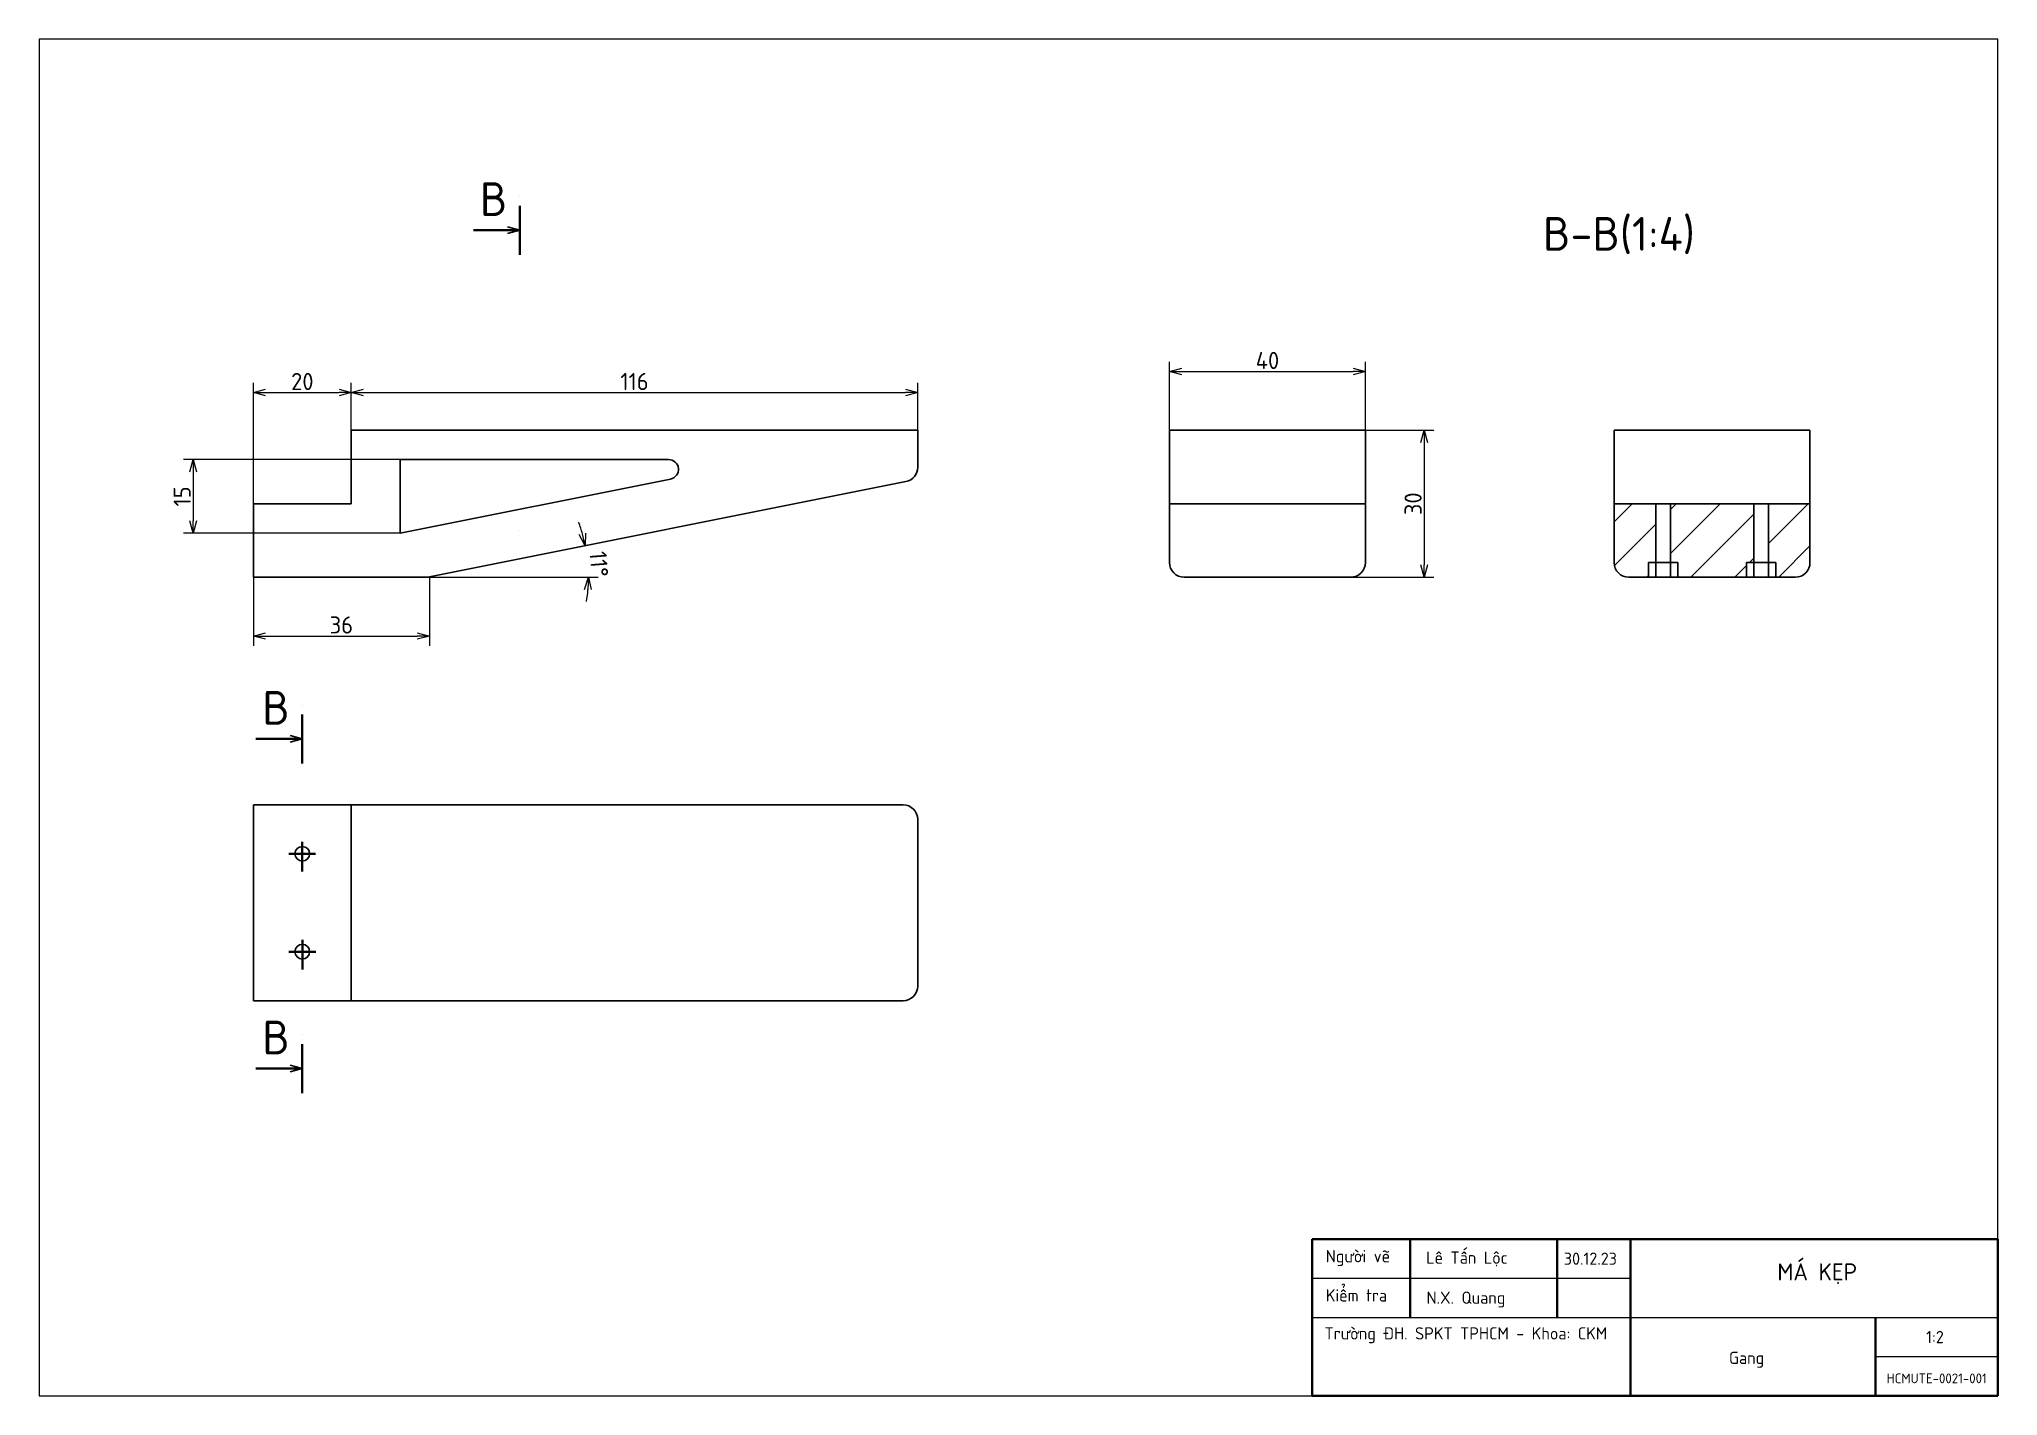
# Paper-space layout 'Sheet' of a CAD drawing. Header units: millimetres. Extents: x 10 to 410, y 10 to 287.
# The model-space entities are those that its viewports show. They can reach past a viewport. Long polylines and large blocks are cut down to what shows.
import ezdxf

# ---------------------------------------------------------------- set-up
doc = ezdxf.new("R2010")
doc.units = ezdxf.units.MM
doc.linetypes.add('Dash Dot', pattern=[7.03, 4.56, -1.14, 0.19, -1.14])
for name, color, linetype, lineweight in [('DuongTam', 7, 'Dash Dot', 13), ('NetDam', 7, 'Continuous', 35), ('Netmanh', 5, 'Continuous', 13)]:
    doc.layers.add(name, color=color, linetype=linetype, lineweight=lineweight)
doc.styles.add('Note Text (ISO)', font='tcvn+7284-2003r.ttf')
doc.dimstyles.new('Default (ISO)', dxfattribs={"dimtxt": 3.5, "dimasz": 2.5, "dimexe": 2, "dimexo": 0, "dimgap": 0.5, "dimtad": 0, "dimtih": 1, "dimtoh": 1, "dimtxsty": 'Note Text (ISO)', "dimblk": 'OPEN30', "dimblk1": 'OPEN30', "dimblk2": 'OPEN90', "dimcen": 2.5, "dimclrd": 256, "dimclre": 256, "dimclrt": 256, "dimazin": 0, "dimtfac": 1, "dimtofl": 0, "dimtmove": 0, "dimatfit": 3, "dimldrblk": 'OPEN30', "dimfxl": 1, "dimtolj": 1, "dimtzin": 0, "dimlwd": -1, "dimlwe": -1, "dimarcsym": 0})
doc.dimstyles.new('Default (ISO)$0', dxfattribs={"dimtxt": 3.5, "dimasz": 2.5, "dimexe": 2, "dimexo": 0, "dimgap": 0.5, "dimtad": 1, "dimtxsty": 'Note Text (ISO)', "dimblk": 'OPEN30', "dimblk1": 'OPEN30', "dimblk2": 'OPEN90', "dimcen": 2.5, "dimclrd": 256, "dimclre": 256, "dimclrt": 256, "dimazin": 0, "dimtfac": 1, "dimtofl": 0, "dimtmove": 0, "dimatfit": 3, "dimldrblk": 'OPEN30', "dimfxl": 1, "dimtolj": 1, "dimtzin": 0, "dimlwd": -1, "dimlwe": -1, "dimarcsym": 0})
doc.dimstyles.new('Default (ISO)$2', dxfattribs={"dimtxt": 3.5, "dimasz": 2.5, "dimexe": 2, "dimexo": 0, "dimgap": 0.5, "dimtad": 1, "dimtxsty": 'Note Text (ISO)', "dimblk": 'OPEN30', "dimblk1": 'OPEN30', "dimblk2": 'OPEN90', "dimcen": 2.5, "dimclrd": 256, "dimclre": 256, "dimclrt": 256, "dimazin": 0, "dimtfac": 1, "dimtofl": 0, "dimtmove": 0, "dimatfit": 3, "dimldrblk": 'OPEN30', "dimfxl": 1, "dimtolj": 1, "dimtzin": 0, "dimlwd": -1, "dimlwe": -1, "dimarcsym": 0})

# ---------------------------------------------------------------- blocks, each defined once
blk = doc.blocks.new('_Open30')
at = {"color": 0, "linetype": 'ByBlock', "lineweight": -2}
for p, q in [((-1, 0.27), (0, 0)), ((0, 0), (-1, -0.27)), ((0, 0), (-1, 0))]:
    blk.add_line(p, q, dxfattribs=at)
blk = doc.blocks.new('_Open90')
at = {"color": 0, "linetype": 'ByBlock', "lineweight": -2}
for p, q in [((0, 0), (-1, 0)), ((-0.5, 0.5), (0, 0)), ((0, 0), (-0.5, -0.5))]:
    blk.add_line(p, q, dxfattribs=at)
blk = doc.blocks.new('*D11')
at = {"layer": 'Defpoints', "color": 0, "transparency": 16777216}
for p in [(189.43, 214.85), (73.74, 207.15), (189.43, 207.15)]:
    blk.add_point(p, dxfattribs=at)
at = {"layer": 'Netmanh', "linetype": 'Continuous', "transparency": 16777216}
for p, q in [((73.74, 207.15), (73.74, 216.85)), ((189.43, 207.15), (189.43, 216.85)), ((76.24, 214.85), (186.93, 214.85))]:
    blk.add_line(p, q, dxfattribs=at)
at = {"layer": 'Netmanh', "transparency": 16777216, "xscale": 2.5, "yscale": 2.5, "zscale": 2.5, "rotation": 180}
blk.add_blockref('_Open30', (73.74, 214.85), dxfattribs=at)
at = {"layer": 'Netmanh', "transparency": 16777216, "xscale": 2.5, "yscale": 2.5, "zscale": 2.5}
blk.add_blockref('_Open30', (189.43, 214.85), dxfattribs=at)
at = {"layer": 'Netmanh', "transparency": 16777216, "insert": (131.58, 217.1), "char_height": 3.5, "attachment_point": 5, "style": 'Note Text (ISO)'}
blk.add_mtext('\\A1;116', dxfattribs=at)
blk = doc.blocks.new('*D12')
at = {"layer": 'Defpoints', "color": 0, "transparency": 16777216}
for p in [(53.74, 177.14), (89.71, 177.2), (89.71, 165.14)]:
    blk.add_point(p, dxfattribs=at)
at = {"layer": 'Netmanh', "linetype": 'Continuous', "transparency": 16777216}
for p, q in [((53.74, 177.14), (53.74, 163.14)), ((89.71, 177.2), (89.71, 163.14)), ((56.24, 165.14), (87.21, 165.14))]:
    blk.add_line(p, q, dxfattribs=at)
at = {"layer": 'Netmanh', "transparency": 16777216, "xscale": 2.5, "yscale": 2.5, "zscale": 2.5, "rotation": 180}
blk.add_blockref('_Open30', (53.74, 165.14), dxfattribs=at)
at = {"layer": 'Netmanh', "transparency": 16777216, "xscale": 2.5, "yscale": 2.5, "zscale": 2.5}
blk.add_blockref('_Open30', (89.71, 165.14), dxfattribs=at)
at = {"layer": 'Netmanh', "transparency": 16777216, "insert": (71.72, 167.39), "char_height": 3.5, "attachment_point": 5, "style": 'Note Text (ISO)'}
blk.add_mtext('\\A1;36', dxfattribs=at)
blk = doc.blocks.new('*D13')
at = {"layer": 'Defpoints', "color": 0, "transparency": 16777216}
for p in [(187.02, 196.66), (121.88, 181.44), (53.74, 177.14), (89.12, 177.14), (89.71, 177.2)]:
    blk.add_point(p, dxfattribs=at)
at = {"layer": 'Netmanh', "linetype": 'Continuous', "transparency": 16777216}
blk.add_line((89.42, 177.14), (124.16, 177.14), dxfattribs=at)
for start, end in [(15.6852, 20.0605), (351.2495, 355.6247)]:
    blk.add_arc((89.42, 177.14), 32.75, start, end, dxfattribs=at)
at = {"layer": 'Netmanh', "transparency": 16777216, "xscale": 2.5, "yscale": 2.5, "zscale": 2.5}
for p, rotation in [((121.53, 183.56), 283.4975679130463), ((122.16, 177.14), 87.81236456097372)]:
    blk.add_blockref('_Open30', p, dxfattribs=dict(at, rotation=rotation))
at = {"layer": 'Netmanh', "transparency": 16777216, "insert": (124.31, 179.83), "char_height": 3.5, "attachment_point": 5, "rotation": 274.3962, "style": 'Note Text (ISO)'}
blk.add_mtext('\\A1;11°', dxfattribs=at)
blk = doc.blocks.new('*D14')
at = {"layer": 'Defpoints', "color": 0, "transparency": 16777216}
for p in [(280.84, 219.15), (240.83, 207.15), (280.84, 207.15)]:
    blk.add_point(p, dxfattribs=at)
at = {"layer": 'Netmanh', "linetype": 'Continuous', "transparency": 16777216}
for p, q in [((240.83, 207.15), (240.83, 221.15)), ((280.84, 207.15), (280.84, 221.15)), ((243.33, 219.15), (278.34, 219.15))]:
    blk.add_line(p, q, dxfattribs=at)
at = {"layer": 'Netmanh', "transparency": 16777216, "xscale": 2.5, "yscale": 2.5, "zscale": 2.5, "rotation": 180}
blk.add_blockref('_Open30', (240.83, 219.15), dxfattribs=at)
at = {"layer": 'Netmanh', "transparency": 16777216, "xscale": 2.5, "yscale": 2.5, "zscale": 2.5}
blk.add_blockref('_Open30', (280.84, 219.15), dxfattribs=at)
at = {"layer": 'Netmanh', "transparency": 16777216, "insert": (260.84, 221.4), "char_height": 3.5, "attachment_point": 5, "style": 'Note Text (ISO)'}
blk.add_mtext('\\A1;40', dxfattribs=at)
blk = doc.blocks.new('*D15')
at = {"layer": 'Defpoints', "color": 0, "transparency": 16777216}
for p in [(280.84, 207.15), (277.84, 177.14), (292.84, 177.14)]:
    blk.add_point(p, dxfattribs=at)
at = {"layer": 'Netmanh', "linetype": 'Continuous', "transparency": 16777216}
for p, q in [((280.84, 207.15), (294.84, 207.15)), ((292.84, 204.65), (292.84, 179.64)), ((277.84, 177.14), (294.84, 177.14))]:
    blk.add_line(p, q, dxfattribs=at)
at = {"layer": 'Netmanh', "transparency": 16777216, "xscale": 2.5, "yscale": 2.5, "zscale": 2.5}
for p, rotation in [((292.84, 207.15), 90), ((292.84, 177.14), 270)]:
    blk.add_blockref('_Open30', p, dxfattribs=dict(at, rotation=rotation))
at = {"layer": 'Netmanh', "transparency": 16777216, "insert": (290.59, 192.14), "char_height": 3.5, "attachment_point": 5, "rotation": 90, "style": 'Note Text (ISO)'}
blk.add_mtext('\\A1;30', dxfattribs=at)
blk = doc.blocks.new('*D16')
at = {"layer": 'Defpoints', "color": 0, "transparency": 16777216}
for p in [(83.74, 201.15), (41.45, 186.14), (83.74, 186.14)]:
    blk.add_point(p, dxfattribs=at)
at = {"layer": 'Netmanh', "linetype": 'Continuous', "transparency": 16777216}
for p, q in [((83.74, 201.15), (39.45, 201.15)), ((41.45, 198.65), (41.45, 188.64)), ((83.74, 186.14), (39.45, 186.14))]:
    blk.add_line(p, q, dxfattribs=at)
at = {"layer": 'Netmanh', "transparency": 16777216, "xscale": 2.5, "yscale": 2.5, "zscale": 2.5}
for p, rotation in [((41.45, 201.15), 90), ((41.45, 186.14), 270)]:
    blk.add_blockref('_Open30', p, dxfattribs=dict(at, rotation=rotation))
at = {"layer": 'Netmanh', "transparency": 16777216, "insert": (39.2, 193.64), "char_height": 3.5, "attachment_point": 5, "rotation": 90, "style": 'Note Text (ISO)'}
blk.add_mtext('\\A1;15', dxfattribs=at)
blk = doc.blocks.new('*D17')
at = {"layer": 'Defpoints', "color": 0, "transparency": 16777216}
for p in [(73.74, 214.85), (53.74, 192.14), (73.74, 192.14)]:
    blk.add_point(p, dxfattribs=at)
at = {"layer": 'Netmanh', "linetype": 'Continuous', "transparency": 16777216}
for p, q in [((53.74, 192.14), (53.74, 216.85)), ((73.74, 192.14), (73.74, 216.85)), ((56.24, 214.85), (71.24, 214.85))]:
    blk.add_line(p, q, dxfattribs=at)
at = {"layer": 'Netmanh', "transparency": 16777216, "xscale": 2.5, "yscale": 2.5, "zscale": 2.5, "rotation": 180}
blk.add_blockref('_Open30', (53.74, 214.85), dxfattribs=at)
at = {"layer": 'Netmanh', "transparency": 16777216, "xscale": 2.5, "yscale": 2.5, "zscale": 2.5}
blk.add_blockref('_Open30', (73.74, 214.85), dxfattribs=at)
at = {"layer": 'Netmanh', "transparency": 16777216, "insert": (63.74, 217.1), "char_height": 3.5, "attachment_point": 5, "style": 'Note Text (ISO)'}
blk.add_mtext('\\A1;20', dxfattribs=at)

msp = doc.modelspace()

# ---------------------------------------------------------------- hatches: boundary and pattern name
at = {"layer": 'Netmanh'}
h = msp.add_hatch(dxfattribs=at)
h.set_pattern_fill('ANSI31', color=256, scale=2)
h.set_pattern_definition([(45, (-81.9325, -85.261), (-4.49013, 4.49013), [])])
h.paths.add_polyline_path([(619.97, 393.33), (619.97, 381.33), (621.47, 381.33), (621.47, 378.33), (635.48, 378.33), (635.48, 381.33), (636.98, 381.33), (636.98, 393.33)])
h.paths.add_polyline_path([(616.97, 393.33), (608.47, 393.33), (608.47, 381.33, 0.414214), (611.47, 378.33), (615.47, 378.33), (615.47, 381.33), (616.97, 381.33)])
h.paths.add_polyline_path([(648.48, 393.33), (639.98, 393.33), (639.98, 381.33), (641.48, 381.33), (641.48, 378.33), (645.48, 378.33, 0.414214), (648.48, 381.33)])

# ---------------------------------------------------------------- linework, layer by layer
at = {"layer": 'NetDam', "color": 7, "linetype": 'Continuous', "lineweight": 25}
for p, q in [((350.58, 393.33), (350.58, 408.33)), ((350.58, 408.33), (463.27, 408.33)), ((463.27, 408.33), (466.27, 408.33)), ((466.27, 408.33), (466.27, 400.79)), ((517.68, 408.33), (557.68, 408.33)), ((517.68, 393.33), (517.68, 408.33)), ((557.68, 393.33), (557.68, 408.33)), ((608.47, 408.33), (648.48, 408.33)), ((608.47, 393.33), (608.47, 408.33)), ((648.48, 393.33), (648.48, 408.33)), ((415.39, 402.33), (360.58, 402.33)), ((360.58, 402.33), (360.58, 387.33)), ((360.58, 387.33), (415.78, 398.37)), ((463.86, 397.85), (366.55, 378.38)), ((330.58, 393.33), (350.58, 393.33)), ((330.58, 381.33), (330.58, 393.33)), ((517.68, 381.33), (517.68, 393.33)), ((517.68, 393.33), (557.68, 393.33)), ((557.68, 381.33), (557.68, 393.33)), ((608.47, 393.33), (608.47, 381.33)), ((616.97, 393.33), (608.47, 393.33)), ((616.97, 381.33), (616.97, 393.33)), ((619.97, 393.33), (616.97, 393.33)), ((619.97, 393.33), (619.97, 381.33)), ((636.98, 393.33), (619.97, 393.33)), ((636.98, 381.33), (636.98, 393.33)), ((639.98, 393.33), (636.98, 393.33)), ((639.98, 393.33), (639.98, 381.33)), ((648.48, 393.33), (639.98, 393.33)), ((648.48, 393.33), (648.48, 381.33)), ((330.58, 378.33), (330.58, 381.33)), ((616.97, 381.33), (615.47, 381.33)), ((615.47, 378.33), (615.47, 381.33)), ((619.97, 381.33), (616.97, 381.33)), ((616.97, 381.33), (616.97, 378.33)), ((621.47, 381.33), (619.97, 381.33)), ((619.97, 381.33), (619.97, 378.33)), ((621.47, 381.33), (621.47, 378.33)), ((636.98, 381.33), (635.48, 381.33)), ((635.48, 378.33), (635.48, 381.33)), ((639.98, 381.33), (636.98, 381.33)), ((636.98, 381.33), (636.98, 378.33)), ((641.48, 381.33), (639.98, 381.33)), ((639.98, 381.33), (639.98, 378.33)), ((641.48, 381.33), (641.48, 378.33)), ((365.96, 378.33), (330.58, 378.33)), ((520.68, 378.33), (554.68, 378.33)), ((611.47, 378.33), (615.47, 378.33)), ((615.47, 378.33), (616.97, 378.33)), ((616.97, 378.33), (619.97, 378.33)), ((619.97, 378.33), (621.47, 378.33)), ((621.47, 378.33), (635.48, 378.33)), ((635.48, 378.33), (636.98, 378.33)), ((636.98, 378.33), (639.98, 378.33)), ((639.98, 378.33), (641.48, 378.33)), ((641.48, 378.33), (645.48, 378.33)), ((330.58, 331.85), (330.58, 291.85)), ((330.58, 331.85), (350.58, 331.85)), ((350.58, 331.85), (463.27, 331.85)), ((350.58, 331.85), (350.58, 291.85)), ((466.27, 328.85), (466.27, 294.85)), ((330.58, 291.85), (350.58, 291.85)), ((350.58, 291.85), (463.27, 291.85))]:
    msp.add_line(p, q, dxfattribs=at)
at = {"layer": 'NetDam'}
for p, q in [((340.58, 324.32), (340.58, 318.23)), ((343.3, 321.85), (337.84, 321.87)), ((340.59, 304.3), (340.59, 298.21)), ((343.31, 301.84), (337.85, 301.86))]:
    msp.add_line(p, q, dxfattribs=at)
at = {"layer": 'NetDam', "color": 7, "linetype": 'Continuous', "lineweight": 25}
for centre in [(340.58, 321.85), (340.58, 301.85)]:
    msp.add_circle(centre, 1.5, dxfattribs=at)
for centre, radius, start, end in [((415.39, 400.33), 2, 281.3099, 90), ((463.27, 400.79), 3, 281.3099, 0), ((520.68, 381.33), 3, 180, 270), ((554.68, 381.33), 3, 270, 0), ((611.47, 381.33), 3, 180, 270), ((645.48, 381.33), 3, 270, 0), ((365.96, 381.33), 3, 270, 281.3099), ((463.27, 328.85), 3, 0, 90), ((463.27, 294.85), 3, 270, 0)]:
    msp.add_arc(centre, radius, start, end, dxfattribs=at)

psp = doc.layouts.new('Sheet')

# ---------------------------------------------------------------- linework, layer by layer
at = {"layer": 'DuongTam'}
for p, q in [((108.17, 254.88), (108.17, 254.88)), ((108.17, 186.72), (108.17, 186.72)), ((63.74, 151.02), (63.74, 151.02)), ((63.74, 83.7), (63.74, 83.7))]:
    psp.add_line(p, q, dxfattribs=at)
at = {"layer": 'NetDam'}
for p, q in [((108.17, 242.99), (108.17, 252.99)), ((63.74, 139.12), (63.74, 149.12)), ((63.74, 71.81), (63.74, 81.81)), ((270, 42), (410, 42)), ((270, 10), (270, 42)), ((290, 42), (290, 26)), ((320, 42), (320, 26)), ((335, 42), (335, 10)), ((410, 42), (410, 10)), ((385, 26), (385, 10)), ((410, 10), (270, 10))]:
    psp.add_line(p, q, dxfattribs=at)
at = {"layer": 'Netmanh'}
for p, q in [((270, 34), (335, 34)), ((270, 26), (410, 26)), ((385, 18), (410, 18))]:
    psp.add_line(p, q, dxfattribs=at)

# ---------------------------------------------------------------- texts
at = {"layer": 'NetDam', "style": 'Note Text (ISO)'}
for s, height, p in [('B', 6.9, (100.01, 250.9)), ('B-B(1:4)', 6.905, (317.11, 243.8)), ('B', 6.9, (55.57, 147.03)), ('B', 6.9, (55.58, 79.72))]:
    psp.add_text(s, height=height, dxfattribs=at).set_placement(p)
at = {"layer": 'NetDam', "attachment_point": 1}
for s, insert, char_height in [('{\\fTCVN 7284|b0|i0|c0|p34;Lê Tấn Lộc}', (293.25, 39.46), 2.5), ('{\\fTCVN 7284|b0|i0|c0|p34;Người vẽ}', (272.75, 39.75), 2.5), ('{\\fTCVN 7284|b0|i0|c0|p34;30.12.23}', (321.37, 39.25), 2.5), ('{\\fTCVN 7284|b0|i0|c0|p34;Kiểm tra}', (272.75, 31.75), 2.5), ('{\\fTCVN 7284|b0|i0|c0|p34;N.X. Quang}', (293.33, 31.29), 2.5), ('{\\fTCVN 7284|b0|i0|c0|p34;Trường ĐH. SPKT TPHCM - Khoa: CKM}', (272.5, 24), 2.5), ('{\\fTCVN 7284|b0|i0|c0|p34;1:2}', (395.37, 23.25), 2.5), ('{\\fTCVN 7284|b0|i0|c0|p34;Gang}', (355.11, 19), 2.5), ('{\\fTCVN 7284|b0|i0|c0|p34;HCMUTE-0021-001}', (387.29, 14.56), 2)]:
    psp.add_mtext(s, dxfattribs=dict(at, insert=insert, char_height=char_height))
at = {"layer": 'NetDam', "insert": (364.98, 37.05), "char_height": 3.5, "width": 23.8639, "attachment_point": 1}
psp.add_mtext('{\\fTCVN 7284|b0|i0|c0|p34;MÁ KẸP}', dxfattribs=at)

# ---------------------------------------------------------------- dimensions: what is measured, and where the dimension line sits
at = {"layer": 'Netmanh'}
for base, p1, p2, override, picture, middle in [((280.84, 219.15), (240.83, 207.15), (280.84, 207.15), {"dimdec": 0, "dimlfac": -1, "dimpost": '', "dimadec": 0}, '*D14', (260.84, 221.4)), ((73.74, 214.85), (53.74, 192.14), (73.74, 192.14), {"dimdec": 0, "dimlfac": -1, "dimpost": '', "dimadec": 0}, '*D17', (63.74, 217.1)), ((189.43, 214.85), (73.74, 207.15), (189.43, 207.15), {"dimdec": 0, "dimlfac": -1, "dimpost": ''}, '*D11', (131.58, 217.1)), ((89.71, 165.14), (53.74, 177.14), (89.71, 177.2), {"dimdec": 0, "dimlfac": -1}, '*D12', (71.72, 167.39))]:
    dim = psp.add_linear_dim(base=base, p1=p1, p2=p2, dimstyle='Default (ISO)$0', override=override, dxfattribs=at)
    dim.commit()
    dim.dimension.update_dxf_attribs({"geometry": picture, "text_midpoint": middle})
for base, p1, p2, override, picture, middle in [((292.84, 177.14), (280.84, 207.15), (277.84, 177.14), {"dimdec": 0, "dimlfac": -1, "dimadec": 0}, '*D15', (290.59, 192.14)), ((41.45, 186.14), (83.74, 201.15), (83.74, 186.14), {"dimdec": 0, "dimlfac": -1, "dimpost": '', "dimadec": 0}, '*D16', (39.2, 193.64))]:
    dim = psp.add_linear_dim(base=base, p1=p1, p2=p2, angle=90, dimstyle='Default (ISO)$0', override=override, dxfattribs=at)
    dim.commit()
    dim.dimension.update_dxf_attribs({"geometry": picture, "text_midpoint": middle})
dim = psp.add_angular_dim_2l(base=(121.88, 181.44), line1=((89.12, 177.14), (53.74, 177.14)), line2=((187.02, 196.66), (89.71, 177.2)), dimstyle='Default (ISO)$2', override={"dimdec": 0, "dimlfac": -1, "dimadec": 0}, dxfattribs=at)
dim.commit()
dim.dimension.update_dxf_attribs({"geometry": '*D13', "text_midpoint": (122.07, 179.65), "dimtype": 162})

# ---------------------------------------------------------------- leaders
at = {"layer": 'NetDam'}
for points in [[(108.17, 247.99), (98.67, 247.99)], [(63.74, 144.12), (54.24, 144.12)], [(63.74, 76.81), (54.24, 76.81)]]:
    psp.add_leader(points, dimstyle='Default (ISO)', dxfattribs=at)

# ---------------------------------------------------------------- viewports
psp.add_viewport(center=(210, 148.5), size=(400, 277), view_center_point=(486.84, 349.68), view_height=277, dxfattribs=at)

doc.saveas('drawing.dxf')
